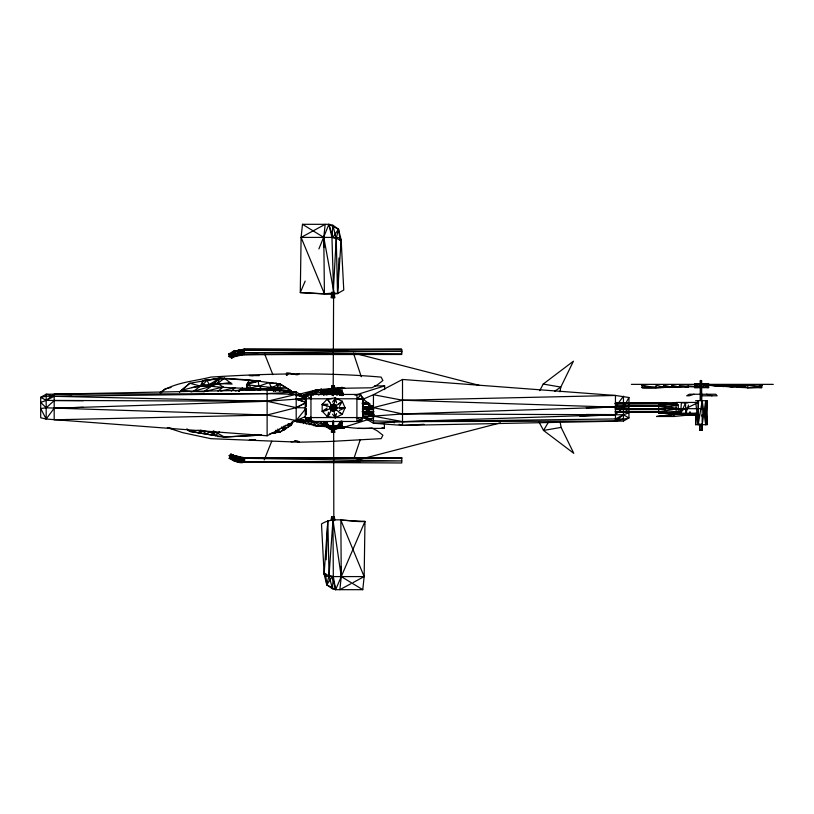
<?xml version="1.0" encoding="UTF-8"?>
<svg xmlns="http://www.w3.org/2000/svg" width="814" height="814" viewBox="0 0 814 814"><rect width="100%" height="100%" fill="white"/><g stroke="black" fill="none" stroke-linecap="round" stroke-linejoin="round"><path stroke-width="1.22" d="M179.813 391.697L181.461 390.242L202.625 385.073L202.625 380.942L219.851 378.093L258.13 381.094L258.933 386.111L262.464 389.499L291.188 390.842L280.311 384.127L269.159 382.59L258.933 386.111L235.277 391.066M333.13 421.103L333.13 426.088L332.895 421.103M333.13 395.808L333.14 388.736L334.371 385.785L331.909 385.785L331.685 394.963M333.16 395.431L333.618 292.999L331.949 237.413L332.855 225.254L328.876 224.318L302.493 224.318L301.109 237.413L300.285 292.582L334.33 294.515L332.977 297.751L331.634 294.515L331.99 292.053M348.239 349.613L244.078 349.196L232.682 355.84L228.988 353.897C234.025 353.011 239.072 355.626 244.302 354.578L401.587 354.487L401.587 349.247L244.078 349.196L233.211 351.333L228.988 353.897L228.988 356.522L231.695 357.946L244.414 352.727L401.587 351.282L401.587 352.452M331.909 385.785L333.13 390.761L331.4 388.736L325.895 390.15L325.193 393.396L323.524 394.892L327.106 393.823L334.371 385.785L335.134 390.985L342.053 391.453L343.081 394.871L339.703 394.871L337.403 391.483L337.006 388.99L331.4 388.736L325.895 390.15L325.04 394.892M356.919 394.454L356.919 421.479L363.054 417.572L363.268 399.348L360.978 395.156L356.919 394.454L310.948 394.454L306.44 395.624L305.26 398.789L305.26 417.572L306.145 420.543L310.948 421.479L356.919 421.479L361.569 420.777L363.054 417.572L363.054 398.789L334.554 398.789M702.055 424.002L702.136 430.209L699.775 430.209L699.847 424.002M700.132 400.407L700.366 380.535L701.546 380.535L701.78 400.407M325.59 573.697L326.75 584.808L335.643 589.682L364.977 521.418C350.793 522.73 334.381 515.618 321.499 523.962L324.125 574.074L326.75 584.808L332.407 588.746L335.643 589.682L362.769 589.682L364.153 576.587L364.977 521.418L341.086 520.207M229.151 458.323L235.877 459.116L244.363 457.702L401.76 457.733L401.76 462.973L244.475 462.179L240.211 458.791L232.59 455.107L229.151 458.323C233.13 460.653 247.069 467.277 244.363 457.702L234.29 455.687L230.871 454.09L229.151 455.698L239.56 461.426L244.169 462.362L359.819 462.383M333.374 407.967L333.465 404.161L336.08 405.199L337.189 407.783L336.08 410.103L333.465 411.406L330.84 410.103L329.731 407.783L330.84 405.199L333.465 404.161L337.189 407.783L333.465 411.406L329.731 407.783L333.465 404.161L333.465 411.406L333.374 407.967L329.731 407.783L337.189 407.783L333.374 407.967L336.08 410.103L336.08 405.199L330.84 405.199L330.626 407.651L330.84 410.103L336.08 410.103M247.375 390.517L247.639 382.885L260.154 380.932M699.775 430.209L699.999 424.002M700.834 400.407L701.546 380.535M723.361 386.548L723.636 385.103L731.501 386.996L747.781 387.759L747.883 385.287L739.967 385.266L731.501 386.996L706.603 384.951L715.211 386.029L732.101 385.185L723.361 386.548L715.384 384.951L715.211 386.029M338.97 258.048L337.545 293.539L331.634 294.515L331.084 297.751L334.88 297.751L323.789 237.413L325.173 224.318L301.109 237.413L324.41 293.793L333.618 292.999L337.545 293.539L343.762 290.038L341.147 239.927L338.512 229.192L332.855 225.254L336.223 238.502L337.545 293.539L341.147 239.927L339.784 237.769L338.512 229.192L328.876 224.318L318.895 248.911M339.682 240.303L339.784 237.769L332.855 237.413L328.876 224.318L331.949 237.413L341.147 239.927M326.18 559.798L327.828 520.604L329.039 575.498L332.407 588.746L333.313 576.587L332.977 520.044L331.634 516.809L334.33 516.809L334.88 520.044L331.084 520.044L331.634 516.809M696.011 404.487L698.209 424.684L702.197 400.702L705.707 424.684L707.101 400.702L695.604 400.702M243.966 351.048L244.078 349.196L244.302 354.578L235.043 356.471L233.211 355.881L228.988 356.522L232.295 353.307L238.746 350.081L243.966 351.048L244.302 354.578L401.587 353.907L244.414 352.727L233.211 351.333L231.695 353.398L232.682 355.84L231.695 357.946L235.948 354.497L235.043 351.933L238.746 350.081L239.865 352.024L239.865 354.65L238.746 355.321L237.627 353.378L237.627 350.763L243.966 351.048L237.627 353.378L233.211 355.881L231.695 357.946M324.125 574.074L333.313 576.587L335.643 589.682L332.407 576.587L325.478 576.231L324.125 574.074L327.828 520.604M334.33 516.809L332.977 520.044L329.039 575.498L326.75 584.808L332.407 576.587M739.641 387.393L747.883 385.287L762.097 384.981L761.701 387.606L747.781 387.759L739.967 385.266L739.641 387.393L731.735 385.205L731.501 386.996M244.169 462.362L237.617 460.246L230.871 456.715L232.712 460.144L237.617 460.246L244.169 459.747L244.363 457.702L401.76 458.313L244.556 458.292L240.211 458.791L239.56 461.426L238.268 462.159L232.712 460.144L230.871 456.715L230.871 454.09L244.169 459.747L244.169 462.362L269.587 461.945M342.053 391.453L341.727 394.871L339.55 393.813L337.403 391.483L339.123 389.092L342.053 391.453L340.74 392.083L339.703 394.871L338.359 390.15L334.88 388.736L339.123 389.092L343.081 394.871M341.219 566.564L341.249 576.587L339.865 589.682L350.905 583.73M707.101 400.702L707.101 424.684L695.604 424.684L696.835 413.329M325.101 421.683L326.363 426.841L329.823 427.838L335.134 426.363L337.006 428.368L339.764 426.404L342.053 425.885L342.419 422.619L339.703 422.619L337.403 425.854L337.006 428.368C331.878 431.389 325.488 427.838 323.524 422.629L326.943 422.629L329.823 427.838L331.909 429.405L333.14 432.356L335.134 426.363L340.74 425.264L342.053 425.885L339.123 428.266L334.371 429.405L325.274 425.58L325.04 422.629L328.296 425.274L328.286 427.218L329.467 428.937L331.532 426.373L338.359 427.197L342.419 422.619M664.071 387.393L655.921 387.759L656.135 384.849C668.864 391.168 684.432 383.343 696.835 387.118C678.734 385.541 660.337 388.695 642.012 387.606L642.073 384.91C657.234 389.672 672.934 385.978 688.329 387.118L688.491 386.029M332.977 297.751L336.223 238.502L338.512 229.192L332.855 237.413M325.478 576.231L325.814 573.738M339.428 240.242L339.784 237.769M707.101 424.684L705.707 400.702L702.197 424.684L702.197 400.702M310.714 398.697L311.294 394.943L319.363 390.598L341.432 387.688L344.871 388.237L371.917 387.779L377.431 384.819L382.895 380.514L381.125 377.106C324.44 372.202 267.572 373.494 210.867 377.086C193.874 381.42 174.583 382.214 159.961 392.613M334.747 401.333L335.297 397.893L342.277 401.343L345.034 407.814L342.277 414.295L335.297 417.745L327.36 416.544L322.181 411.263L322.181 404.375L327.36 399.094L335.297 397.893L336.538 402.808M331.532 426.373L331.4 432.356L334.88 432.356L334.371 429.405L331.532 426.373L328.286 427.218L326.363 426.841L328.296 425.274L323.524 422.629M559.981 391.839L560.805 387.088L573.443 361.182L543.213 384.055L539.733 390.679M246.093 390.476L247.639 383.018M328.571 412.169L327.36 416.544L333.252 407.814L335.297 397.893L332.59 402.096M694.596 387.637L695.441 383.943L699.175 387.637L699.175 383.943L704.059 387.637L704.059 383.943L707.793 387.637L708.638 383.943L694.596 383.943L694.596 387.637L708.638 387.637L708.638 383.943M244.169 459.747L239.56 456.878L238.268 457.61L237.617 460.246L238.268 462.159M341.646 395.451L340.893 391.096L338.553 393.945L343.284 394.821L342.328 392.206L336.752 395.248M336.538 413.522L335.297 417.745L332.59 414.234M292.307 421.469L291.188 425.112L280.311 431.827L269.81 433.73M688.491 405.097L685.683 414.061L685.541 402.849L680.616 414.061L678.255 413.227L658.679 411.945L678.255 408.699L658.679 408.699L678.255 404.996L678.255 411.945L615.313 411.976M353.866 458.608L360.246 439.723M368.62 414.926L369.81 411.385M337.006 428.368L339.123 428.266L339.703 422.619L342.053 425.885M325.193 424.023L326.943 422.629L327.564 424.501L325.274 425.58L326.068 421.683M663.746 387.413L663.532 384.991L671.977 387.372L671.611 385.185L680.077 387.271L680.351 386.548M292.104 422.802L291.188 425.112L280.311 431.827L271.632 433.333M284.127 391.717L291.188 390.842L280.311 384.127L249.562 379.945L219.851 378.093L217.704 383.425L211.172 386.304L190.954 392.022M264.214 459.93L271.723 441.259M275 433.099L275.936 430.759M202.625 380.942L200.437 386.08L193.305 391.503L181.461 390.242L189.815 383.262L219.851 378.093L211.172 386.304L203.968 391.687L193.305 391.503M305.179 281.084L300.285 292.582L324.41 293.793L323.789 237.413L302.493 224.318M235.948 354.497L235.043 356.471L237.627 353.378L244.078 353.744L238.746 355.321M337.403 391.483L341.727 394.871L339.123 389.092L333.14 388.736L327.92 389.652L325.193 393.396L326.913 395.136M339.123 428.266L341.605 422.619L337.403 425.854L339.123 428.266L335.134 426.363M579.965 416.392L615.455 414.591L623.453 407.438L628.937 397.497L615.455 395.462L402.513 379.466L373.443 394.729L363.268 399.094L373.443 407.611L402.513 413.96L623.453 414.774L628.937 412.79L623.453 407.438L402.513 400.223L373.443 394.729L373.443 423.229L402.513 425.407L623.453 421.052L628.937 417.948L628.937 397.497M339.407 406.339L342.277 401.343L333.252 407.814L322.181 411.263L327.177 408.007M290.71 373.219L286.477 373.219L286.477 375.071L287.566 373.219M548.534 422.008L543.528 430.443L573.768 453.317L561.121 427.401L560.001 421.479M296.988 421.866L298.321 419.709M249.562 379.945L246.5 384.757L248.779 388.624L247.324 390.16M275.376 389.886L279.69 383.598M219.515 431.532L215.649 435.673L189.764 431.4L186.935 429.1L189.764 431.4L224.298 436.996L261.528 435.114M331.532 391.005L333.14 388.736L339.123 389.092L335.134 390.985L325.875 392.083L323.524 394.892M305.24 416.646L296.194 420.523L267.124 415.028L46.184 407.824L40.7 402.472L46.184 400.396L267.124 401.292L296.194 394.363L306.369 399.348L306.369 397.843L296.194 394.363L267.124 393.61L46.184 394.21L40.7 397.303L40.7 417.755L46.184 419.047L54.182 408.231L267.124 401.292L296.194 399.125L305.24 399.318M363.268 397.843L363.268 417.409L373.443 423.229L402.513 421.642L615.455 418.945L623.453 414.774L628.937 417.948L615.455 421.052L402.513 421.642L373.443 420.889L363.268 415.913L373.443 416.127L402.513 413.96L615.455 407.02L623.453 396.204L623.453 421.052M739.967 385.266L731.735 385.205M83.333 400.702L54.182 400.59L46.184 407.824L40.7 408.516L46.184 419.047L267.124 435.785L296.194 420.523L305.586 408.862M240.211 458.791L239.56 456.878L234.29 455.687L232.712 457.519L232.712 460.144M231.858 458.821L234.29 460.938L235.877 459.116L235.877 456.491M258.13 381.094L246.5 384.757L271.367 387.474L286.447 387.881L277.95 388.919L276.801 390.221L273.178 390.812M179.446 392.134L189.815 383.262L200.437 386.08L211.172 386.304L202.625 385.073L207.102 380.179L209.086 384.676L211.172 386.304C237.81 389.133 264.713 387.79 291.188 390.842M325.895 390.15L329.243 391.493L333.14 388.736L335.134 390.985L337.006 388.99L339.784 390.913M327.36 416.544L329.68 414.112M259.605 390.435L261.325 388.766L280.952 388.807L248.178 388.797L248.799 390.496M238.797 391.402L242.318 387.983M160.755 392.938L164.998 388.848L171.032 387.474M238.828 391.544L242.348 388.136M273.046 390.517L274.857 388.807L280.728 389.703M309.249 424.664L312.495 421.621L308.303 419.363M231.308 391.117L235.083 387.739L220.747 391.005M218.02 391.137L223.128 387.016L217.704 383.425L214.133 383.302L209.086 384.676L202.625 385.073M694.596 383.943L697.038 387.637L701.617 383.943L701.617 387.637L706.196 383.943L708.638 387.637M286.477 375.071L288.807 373.219M623.453 414.774L615.455 421.052L615.455 395.462L402.513 400.223L373.443 407.611L363.268 412.79L373.443 416.127L402.513 421.642L615.455 414.591L586.304 414.479M305.24 407.855L296.194 407.651L267.124 401.292L54.182 396.306L46.184 396.245L40.7 397.303L46.184 400.396L54.182 394.21L267.124 389.845L296.194 392.033L306.369 397.843L296.194 399.226L305.24 402.106M331.634 294.515L333.618 292.999L334.33 294.515M338.868 403.958L342.277 401.343M318.661 395.055L324.776 390.73L341.432 387.688L316.31 389.916L296.225 394.943M554.649 391.259L560.805 387.088L543.213 384.055M340.913 421.54L341.839 420.96M327.859 426.76L329.721 425.6L340.15 427.492M306.145 420.543L310.948 417.572M209.086 384.676L219.851 378.093M334.371 429.405L338.359 427.197M353.113 582.539L364.153 576.587L340.852 520.207L341.249 576.587L362.769 589.682M71.927 394.81L54.182 394.21L54.182 419.8L267.124 415.028L296.194 407.651L306.369 402.411L296.194 399.125M46.184 400.396L54.182 396.306L267.124 393.61L296.194 392.033L296.194 420.523M762.097 384.981L757.325 387.413L747.781 387.759M296.194 407.651L305.24 403.042M331.4 388.736L326.862 390.934L325.193 393.396L327.106 393.823L326.862 390.934L327.92 389.652L329.243 391.493M698.361 402.442L676.129 413.207L676.129 402.442L698.361 402.442L698.361 413.207L658.679 413.227L658.679 402.584L677.411 402.828M761.894 385.246L757.325 387.413L761.701 387.606L747.883 385.287M339.407 410.388L345.034 407.814L333.252 407.814L322.181 404.375L327.839 404.263M239.865 352.024L244.302 350.04L401.587 349.247L401.587 354.487M231.695 353.398L235.043 351.933M280.311 384.127L271.367 387.474L257.519 390.354M295.899 374.674L299.237 373.565L297.731 374.735L291.117 373.931M289.214 394.291L296.194 392.033M694.037 394.241L689.285 395.787L686.68 395.787L689.285 394.241L715.801 394.241L717.134 395.787L701.739 395.787M340.537 421.357L340.537 428.398L373.728 417.735M354.985 395.228L384.646 385.897L384.646 389.56M296.133 395.563C312.922 396.326 328.073 388.461 344.871 388.237M319.363 390.598L303.032 395.055L316.31 389.916L324.776 390.73M335.134 390.985L338.359 390.15L340.74 392.083M355.26 460.561L500.498 422.853M203.968 391.687L223.128 387.016M342.297 392.317L339.906 392.877L343.284 394.821L342.297 392.317L341.432 392.297M293.864 420.533L316.31 425.834C334.686 423.585 353.296 430.27 371.917 427.971L377.431 430.942L382.895 435.236L381.125 438.654L329.711 441.473L299.237 442.185L210.867 438.675L182.784 432.682L167.369 427.676M290.12 423.819L292.358 423.402M322.181 411.263L326.841 410.409M228.988 356.522L232.682 355.84M228.988 353.897L237.627 353.378M261.701 435.052L224.298 436.996L213.349 430.81M561.121 427.401L543.528 430.443L538.776 421.611M344.871 427.523L341.432 428.072L316.31 425.834L303.032 420.268L296.133 420.258M260.185 380.962L247.639 382.885L251.76 389.184M320.96 392.144L325.987 391.432L329.721 393.742L342.47 391.432L321.103 391.432M286.141 428.713L282.733 429.192L284.31 430.199M250.051 390.323L261.325 388.766L280.789 388.807L248.178 388.797M237.627 350.763L233.211 351.333L232.295 353.307L233.211 355.881M191.717 387.576L230.738 382.549M623.453 407.438L628.937 406.746M189.764 431.4L199.257 430.219M291.117 441.829L297.731 441.015L299.237 442.185L294.78 440.72M694.535 414.468L674.033 416.483L656.562 416.483L673.565 414.468L699.379 414.468M664.926 404.324L677.411 402.981M656.562 416.483L675.722 414.468M339.387 408.252L345.034 407.814M658.679 413.227L677.024 412.026M204.701 379.996L225.997 378.775M399.033 424.287L402.513 425.407L424.063 424.318M285.195 425.396L291.188 425.112L287.657 424.582M255.586 439.957L249.338 440.232L255.504 440.15M217.704 432.733C211.955 432.458 205.932 431.634 200.437 430.077L198.524 433.048L202.625 431.084L207.051 434.35L209.086 431.481L215.649 435.673L212.658 431.359M54.182 408.231L83.333 407.305M586.304 407.946L615.455 407.02M280.118 428.398L286.365 428.195L281.583 426.994M244.302 354.578L258.262 354.395M655.83 387.413L642.012 387.606L655.921 387.759M390.323 457.875L401.76 457.733M373.687 408.882L362.24 408.994L373.687 409.045M615.313 406.43L664.906 405.932L615.313 405.932M368.6 405.84L372.415 405.82M615.313 403.927L664.906 403.551L615.313 403.459M362.24 411.436L373.687 411.304M615.313 409.432L664.906 409.045L615.313 409.045M234.29 460.938L244.475 462.179L401.76 460.938L244.556 458.292M615.313 403.256L664.906 403.001L664.906 411.976L615.313 411.884M373.687 411.894L362.24 411.945L373.687 411.976M296.215 421.082L311.467 421.011M291.687 423.799L288.095 423.809L292.124 423.819M234.29 455.687L229.151 455.698L232.712 457.519L238.268 457.61M301.109 237.413L331.949 237.413M631.379 384.361L773.3 384.361M374.593 385.897L384.646 385.897M642.063 387.413L646.387 387.413L641.615 384.981M321.642 392.328L341.982 392.328M320.94 393.742L341.788 393.742M305.26 398.789L332.071 398.789M362.037 399.328L364.55 399.328M363.085 402.492L368.111 402.492M687.983 402.849L681.369 402.849L680.616 414.061L679.741 409.076M615.313 403.001L664.906 403.001M362.24 403.551L369.871 403.551M615.313 403.551L664.906 403.551M362.403 404.334L368.589 404.334L368.589 406.685L362.403 406.685M658.679 404.996L678.255 404.996L658.679 402.584M368.6 405.932L372.415 405.932M615.313 411.436L664.906 411.436M372.415 412.383L367.857 412.383L371.51 414.987M691.9 414.061L677.299 414.061L678.255 413.227L684.381 414.061M363.095 414.306L374.369 414.306M363.054 417.572L305.26 417.572L310.948 421.479L310.948 394.454M289.601 423.616L292.114 423.616M313.41 425.6L340.588 425.6M337.393 427.92L341.198 427.92M285.246 427.971L286.162 427.971M340.537 428.398L344.302 428.398M358.079 428.398L384.401 428.398L384.401 423.697M333.313 576.587L364.153 576.587M615.181 408.577L704.141 408.699M244.475 462.179L359.9 462.342M296.601 421.927L300.203 421.947L299.165 419.749M244.302 350.04L401.587 351.282M615.455 418.945L623.453 419.017M259.208 375.651L249.338 375.519L253.093 375.692M303.032 420.268L311.294 420.37L310.775 416.849M320.899 391.442L342.277 391.829M363.268 407.366L373.443 407.611L363.268 412.851L373.443 416.035L363.268 417.409L373.443 420.889M217.226 436.477L224.745 436.904M686.202 414.468L699.379 415.771M701.77 416.005L706.562 416.483L701.77 415.14M281.563 427.645L286.365 428.195M311.294 394.943L313.41 395.217M259.625 389.479L254.884 388.797L261.325 388.766L271.876 390.344M268.508 388.797L273.209 389.519M313.543 421.143L324.776 425.02L341.432 428.072L319.363 425.152L312.301 420.97M664.794 406.155L677.024 408.465M277.95 388.919L271.367 387.474L269.159 382.59M168.62 427.737L173.453 428.836M337.403 425.854L339.764 426.404M354.965 353.378L479.293 385.368M54.182 396.306L46.184 394.21L46.184 419.047M333.14 388.736L338.359 390.15M706.491 394.241L712.036 395.787M389.723 421.286L394.373 422.781M382.031 427.645L384.401 428.398M322.181 404.375L326.841 405.921M275.834 430.26L280.311 431.827M339.204 412.566L342.277 414.295L333.252 407.814L327.36 399.094L329.945 402.492M723.636 385.103L724.368 385.521L715.384 384.951L715.75 386.029M331.909 429.405L328.286 427.218L327.564 424.501M343.284 394.821L339.906 392.877L342.877 392.704L340.924 393.223L341.9 395.339M356.919 417.572L361.569 420.777M306.44 395.624L310.948 398.789M319.678 421.428L324.776 425.02M338.553 393.945L340.079 395.441M312.138 421.286L316.31 425.834M232.59 455.107L235.877 459.116M369.383 411.65L371.662 414.641M325.875 392.083L327.106 393.823M277.839 429.009L279.894 432.163M303.632 419.709L306.298 424.033M286.477 373.219L287.566 375.071M680.077 387.271L679.344 385.521L688.329 387.118L687.962 386.029M300.956 419.169L302.381 422.608M264.509 353.632L272.863 374.644M276.109 382.804L279.365 390.974M275.753 391.066L274.857 388.807L273.819 391.046L274.857 388.807L275.488 391.178M353.418 353.062L361.263 376.679M673.565 414.468L674.033 416.483M333.252 407.814L335.297 417.745L334.615 414.224M698.605 403.103L698.209 400.702L698.209 424.684M339.55 393.813L339.703 394.871M332.977 520.044L341.249 576.587M705.626 384.951L705.931 387.118M689.936 411.569L690.14 414.061M302.543 420.055L302.757 422.517M700.366 380.535L701.068 400.407M701.912 424.002L702.136 430.209M323.789 237.413L323.85 247.436M401.587 349.827L401.597 351.862M333.638 421.062L333.821 520.96M707.793 383.943L707.793 387.637M706.196 383.943L706.196 387.637M705.707 400.702L705.707 424.684M697.038 383.943L697.038 387.637M695.604 413.329L695.604 424.684M402.513 379.466L402.513 425.407M372.415 412.026L372.415 414.55M371.062 411.487L371.062 415.293M367.857 412.026L367.857 414.55M341.931 387.118L341.931 395.665M321.164 388.665L321.164 394.617M306.369 400.366L306.369 406.786M306.369 408.465L306.369 414.896M303.449 419.902L303.449 423.616M300.977 419.129L300.977 422.873M284.015 425.966L284.015 429.711M280.138 383.903L280.138 391.046M267.124 389.845L267.124 435.785M333.465 404.996L330.626 407.651L333.465 410.307L336.294 407.651L333.465 404.996M360.978 395.156L356.919 398.789L363.268 399.348L360.978 395.156M224.359 378.245L217.704 383.425L232.102 384.086L224.359 378.245M697.354 387.118L695.441 387.637L695.441 383.943L697.354 387.118M368.6 403.001L362.24 403.001L368.6 403.022"/></g></svg>
